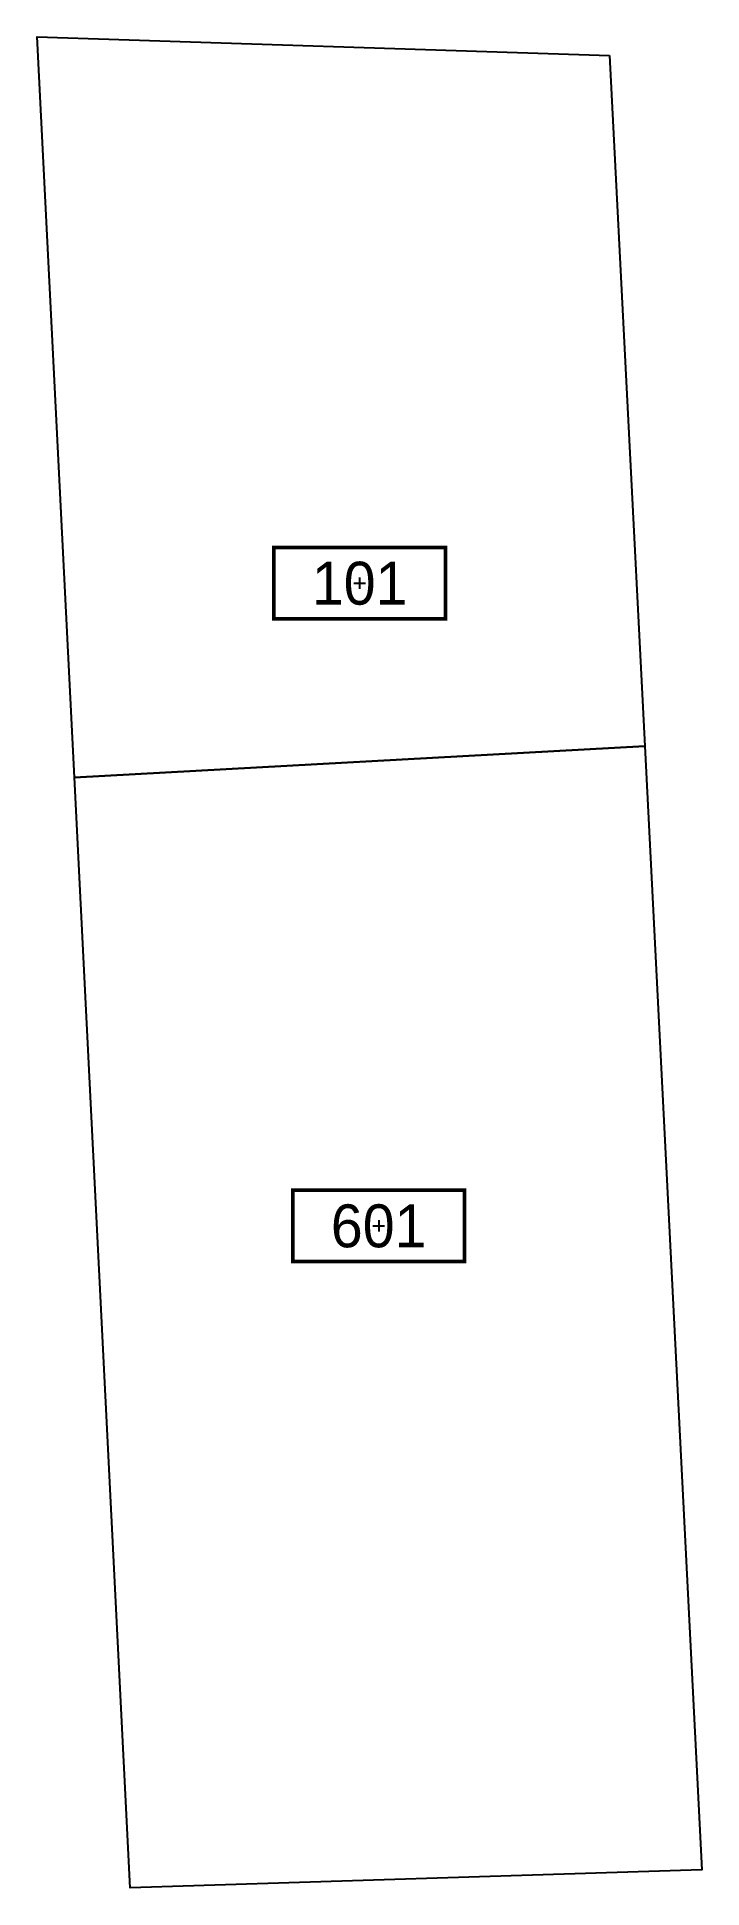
# Model space of a CAD drawing. Extents: x 186093 to 186140, y 654709 to 654838.
import ezdxf
from ezdxf.enums import TextEntityAlignment as Align

# ---------------------------------------------------------------- set-up
doc = ezdxf.new("R2010")
doc.units = 0
doc.layers.add('pcell', color=160, linetype='Continuous')
doc.layers.add('scellno', color=160, linetype='Continuous')
doc.styles.add('hebtxt', font='hebtxt.shx')

# ---------------------------------------------------------------- blocks, each defined once
blk = doc.blocks.new('Cellno')
at = {"color": 2}
for points in [[(-0.4, 0), (0.4, 0)], [(0, 0.4), (0, -0.4)]]:
    blk.add_lwpolyline(points, dxfattribs=at)
at = {"layer": 'scellno', "const_width": 0.25}
blk.add_lwpolyline([(6, 2.5), (-6, 2.5), (-6, -2.5), (6, -2.5)], close=True, dxfattribs=at)
at = {"layer": 'scellno', "style": 'hebtxt'}
blk.add_attdef('CELLNO', text='', height=3, dxfattribs=at).set_placement((0, 0), align=Align.MIDDLE)
at = {"layer": 'scellno', "style": 'hebtxt', "flags": 1}
for tag, p in [('CODE', (-0.29, -6)), ('AREA', (0.21, -8.97))]:
    blk.add_attdef(tag, text='', height=2.5, dxfattribs=at).set_placement(p, align=Align.CENTER)

msp = doc.modelspace()

# ---------------------------------------------------------------- linework, layer by layer
at = {"layer": 'pcell'}
for points in [[(186133.49, 654837.2), (186135.95, 654788.85), (186096.06, 654786.67), (186093.45, 654838.49)], [(186135.95, 654788.85), (186139.95, 654710.21), (186099.97, 654708.94), (186096.06, 654786.67)]]:
    msp.add_lwpolyline(points, close=True, dxfattribs=at)

# ---------------------------------------------------------------- block references
at = {"layer": 'scellno'}
for p, values in [((186116.01, 654800.26), {'CELLNO': '101'}), ((186117.34, 654755.28), {'CELLNO': '601'})]:
    msp.add_blockref('Cellno', p, dxfattribs=at).add_auto_attribs(values)

doc.saveas('drawing.dxf')
